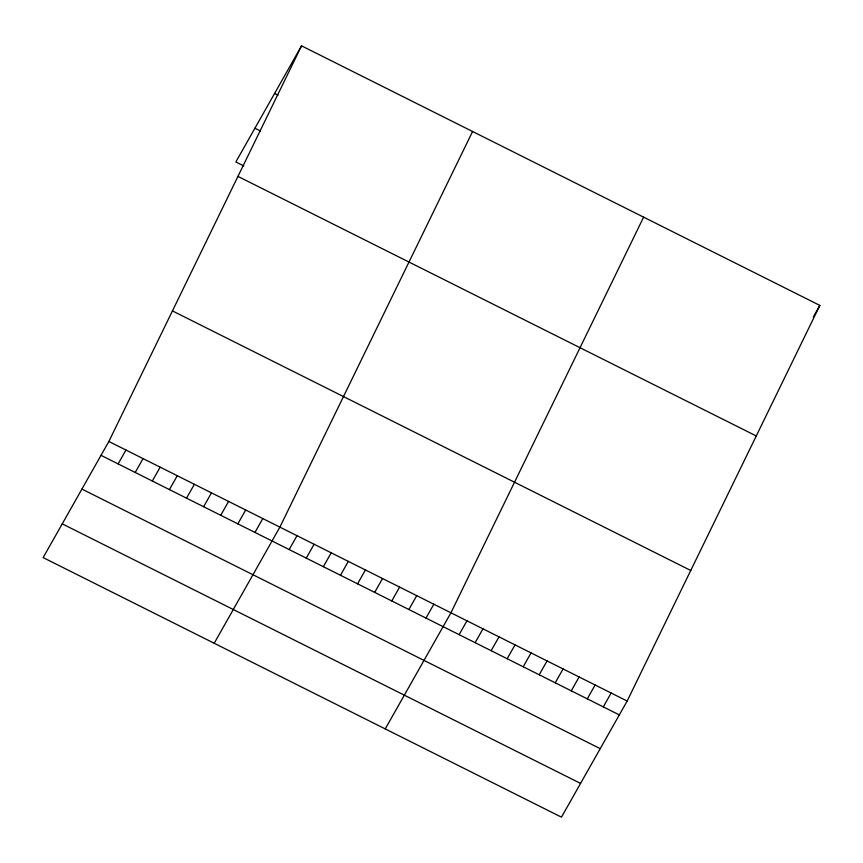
<?xml version="1.0" encoding="UTF-8"?>
<svg xmlns="http://www.w3.org/2000/svg" width="863" height="863" viewBox="0 0 863 863"><rect width="100%" height="100%" fill="white"/><g stroke="black" fill="none" stroke-linecap="round" stroke-linejoin="round"><path stroke-width="1.29" d="M108.857 441.468L301.532 45.836L819.85 305.405L627.164 701.036L561.468 817.164L43.15 557.595L108.857 441.468L627.164 701.036M472.579 131.489L279.892 527.12L214.197 643.259M643.625 217.152L450.939 612.784L385.243 728.911M301.532 45.836L235.836 161.964L243.808 165.955M118.112 463.895L125.955 450.033M135.221 472.46L143.064 458.598M152.32 481.025L160.162 467.163M169.428 489.591L177.271 475.729M186.527 498.156L194.38 484.294M203.636 506.721L211.478 492.859M220.745 515.287L228.587 501.425M237.843 523.863L245.685 509.99M254.952 532.428L262.794 518.555M289.159 549.558L297.001 535.686M306.257 558.124L314.11 544.251M323.366 566.689L331.209 552.827M340.475 575.254L348.318 561.392M357.573 583.82L365.416 569.958M374.682 592.385L382.525 578.523M391.78 600.95L399.623 587.088M408.889 609.515L416.732 595.653M425.988 618.081L433.841 604.219M459.116 634.672L466.959 620.81M475.135 642.698L482.978 628.825M491.155 650.713L499.008 636.851M507.174 658.739L515.028 644.877M523.205 666.765L531.047 652.903M539.224 674.79L547.066 660.918M555.243 682.806L563.086 668.944M571.263 690.832L579.105 676.97M587.282 698.857L595.125 684.995M813.313 316.958L819.85 305.405M603.302 706.883L611.144 693.011M274.596 93.441L278.015 95.157M254.93 128.22L260.626 131.068M237.951 176.397L756.268 435.966M172.438 310.907L690.756 570.475M101.003 455.33L619.321 714.898M81.92 489.073L600.227 748.653M62.244 523.852L580.562 783.421"/></g></svg>
